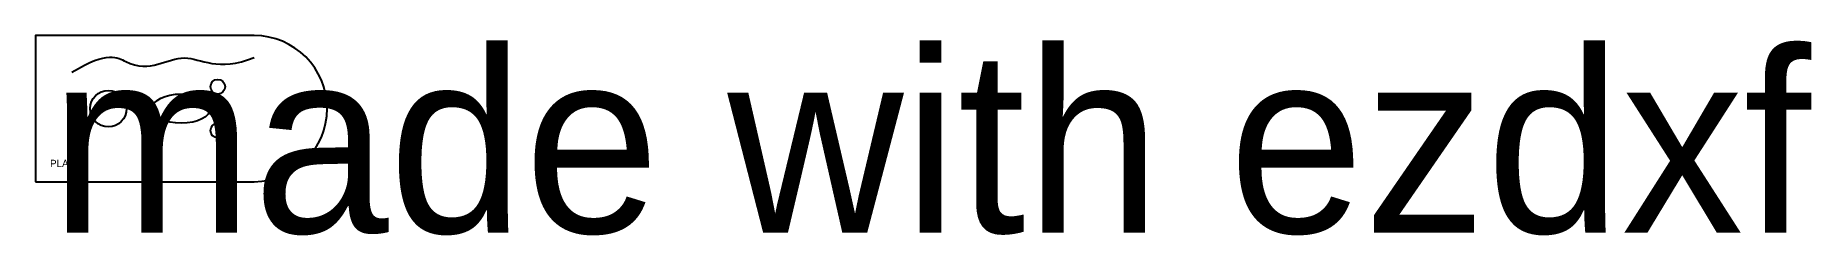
# Model space of a CAD drawing. Header units: inches. Extents: x 0 to 24.4, y -0.7 to 2.
import ezdxf

# ---------------------------------------------------------------- set-up
doc = ezdxf.new("R2010")
doc.units = ezdxf.units.IN
for name, color, linetype in [('ENGRAVE', 7, 'Continuous'), ('HOLES', 7, 'Continuous'), ('OUTLINE', 7, 'Continuous')]:
    doc.layers.add(name, color=color, linetype=linetype)

# ---------------------------------------------------------------- blocks, each defined once
blk = doc.blocks.new('BOLT')
blk.add_circle((0, 0), 0.1)
blk = doc.blocks.new('PAIR')
for p in [(-0.3, 0), (0.3, 0)]:
    blk.add_blockref('BOLT', p)

msp = doc.modelspace()

# ---------------------------------------------------------------- linework, layer by layer
at = {"layer": 'ENGRAVE'}
msp.add_open_spline([(0.5, 1.5), (1, 1.8), (1.5, 1.4), (2, 1.9), (2.5, 1.5), (3, 1.7)], degree=3, knots=[0, 0, 0, 0, 0.3, 1.2, 2, 2, 2, 2], dxfattribs=at)
at = {"layer": 'HOLES'}
msp.add_circle((1, 1), 0.25, dxfattribs=at)
msp.add_ellipse((2, 1), major_axis=(0.4, 0), ratio=0.5, dxfattribs=at)
at = {"layer": 'OUTLINE'}
msp.add_lwpolyline([(0, 0), (3, 0, 1), (3, 2), (0, 2)], format="xyb", close=True, dxfattribs=at)

# ---------------------------------------------------------------- block references
at = {"layer": 'HOLES', "rotation": 90}
msp.add_blockref('PAIR', (2.5, 1), dxfattribs=at)

# ---------------------------------------------------------------- texts
msp.add_text('PLATE', height=0.1).set_placement((0.2, 0.2))
at = {"insert": (0.2, 1.8), "char_height": 2.5, "attachment_point": 1}
msp.add_mtext('made with ezdxf', dxfattribs=at)

doc.saveas('drawing.dxf')
